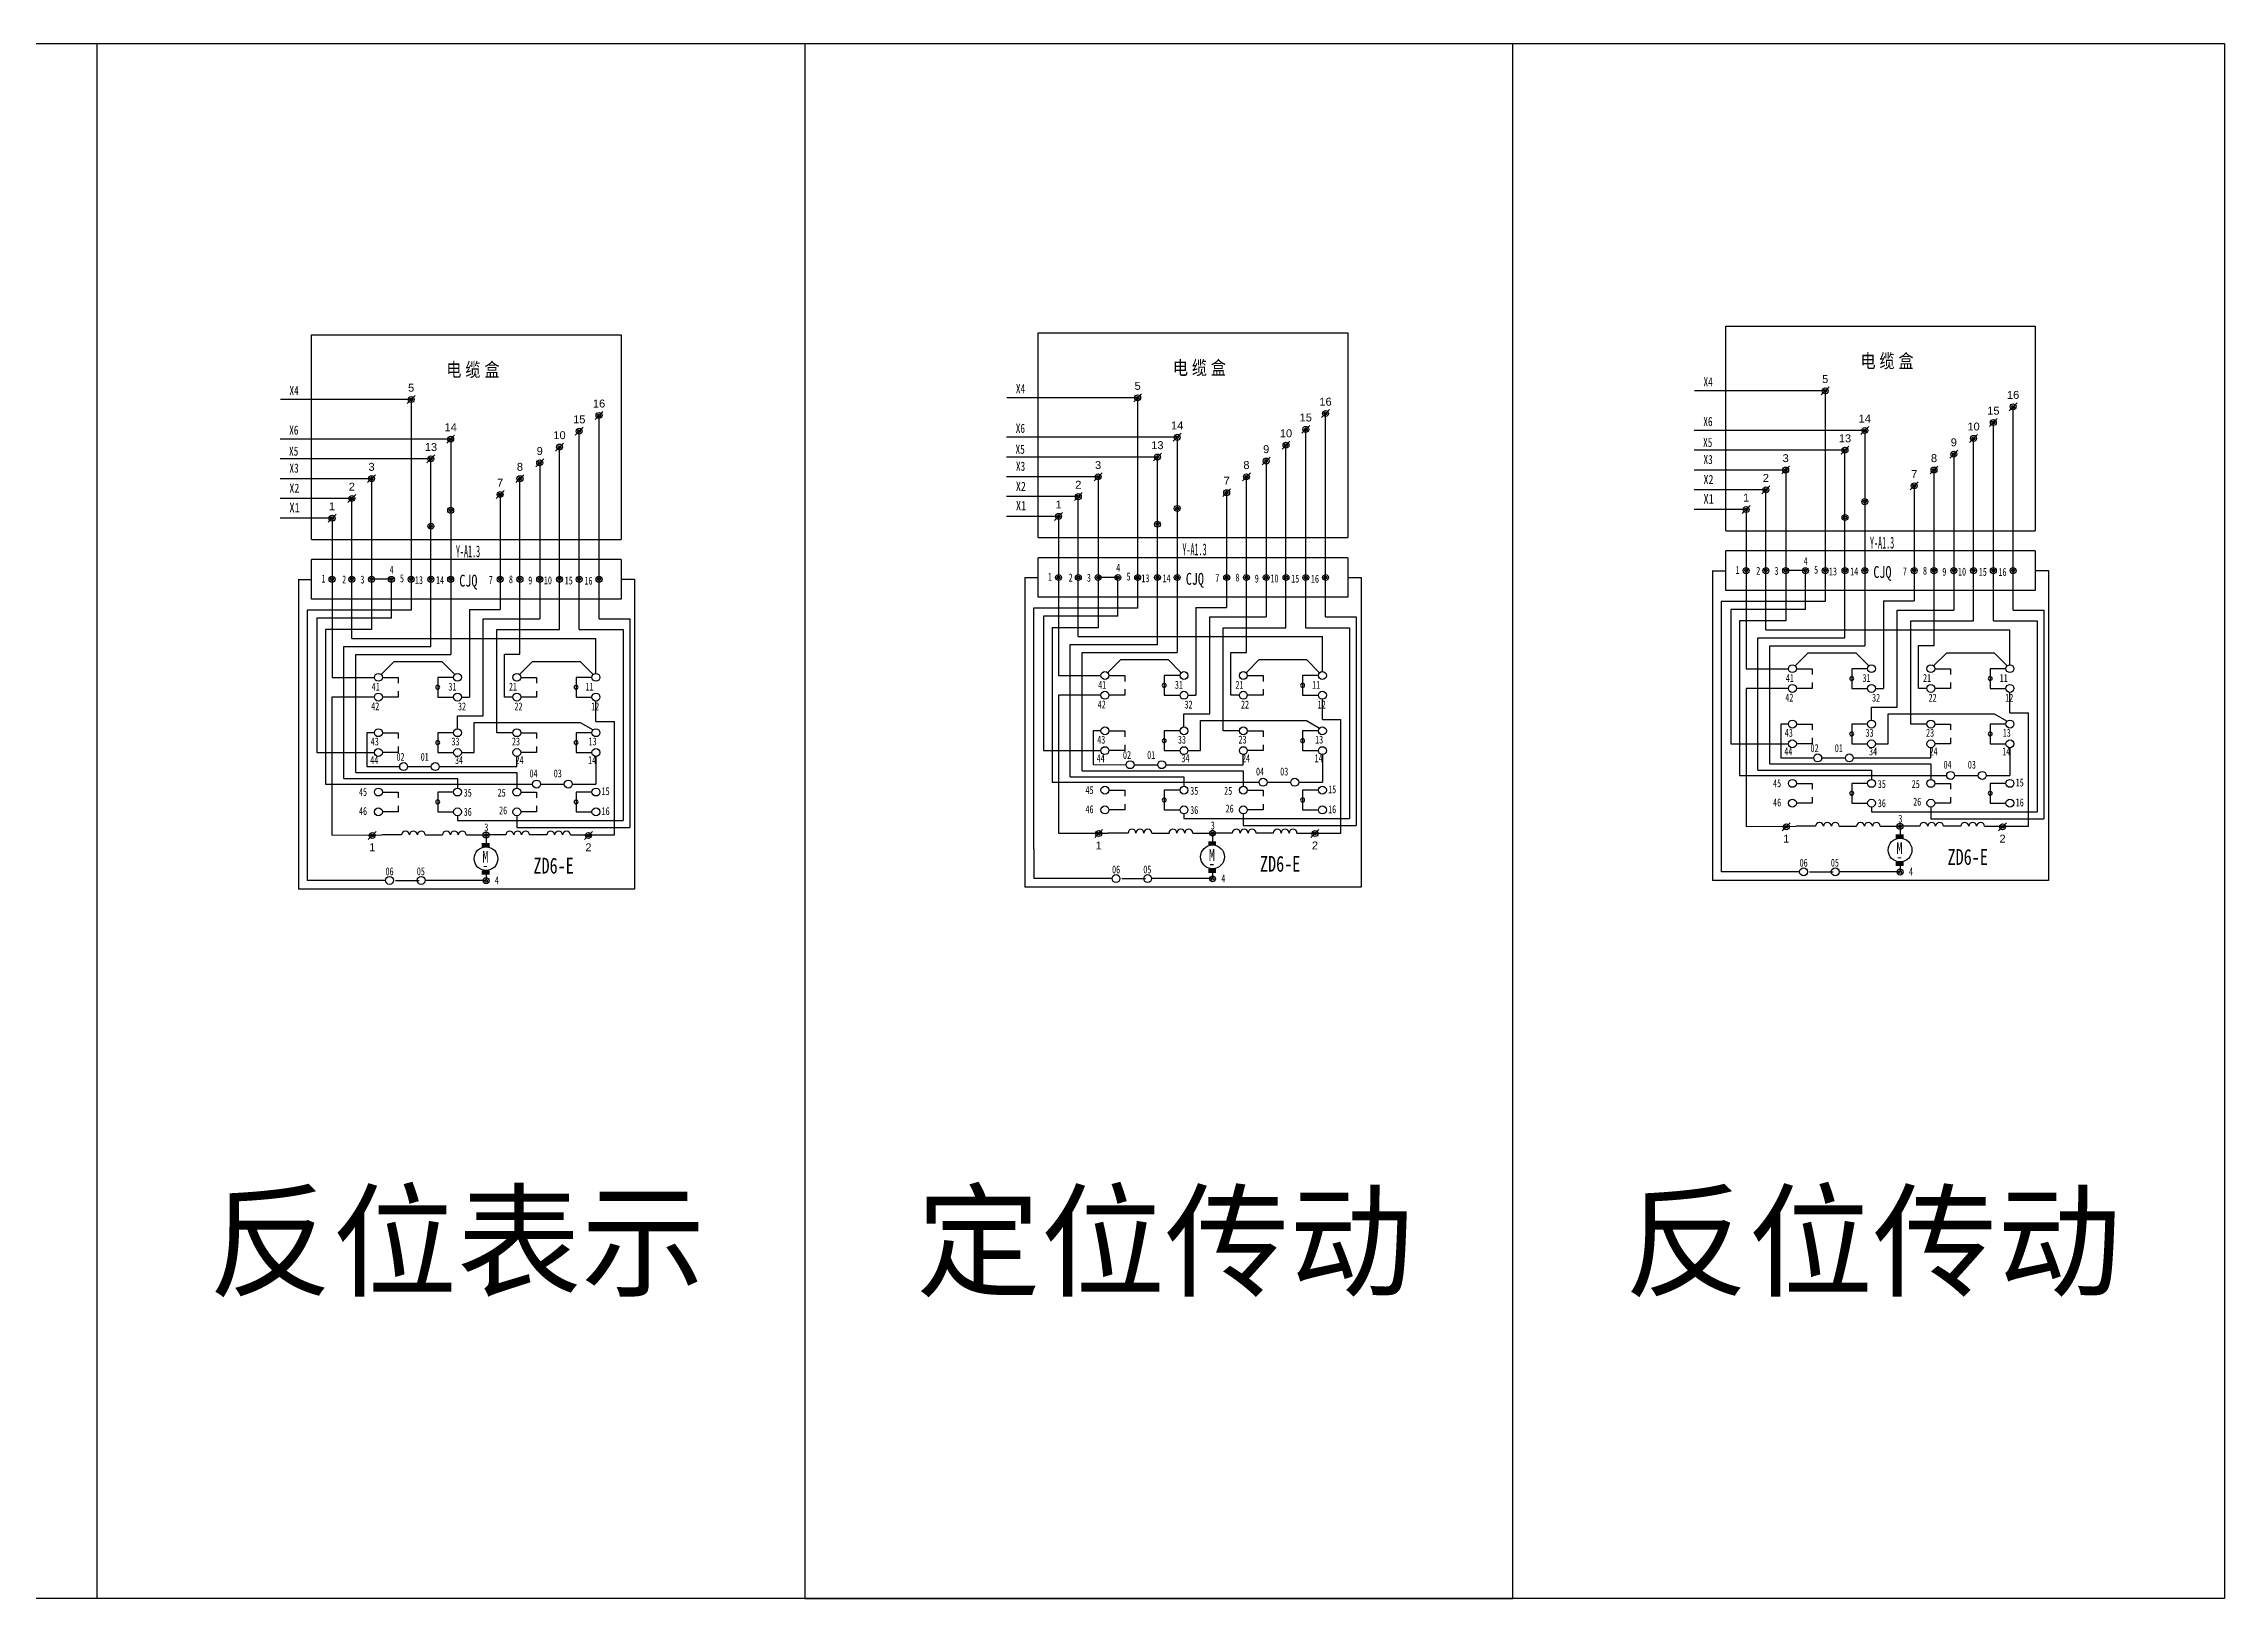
# Model space of a CAD drawing. Header units: millimetres. Extents: x 683 to 10813, y 550 to 4251.
# Drawn here: x 1580 to 2131, y 2830 to 3223 of the extents above; entities that cross this region are included whole.
import ezdxf
from ezdxf.enums import TextEntityAlignment as Align

# ---------------------------------------------------------------- set-up
doc = ezdxf.new("R2010")
doc.units = ezdxf.units.MM
doc.layers.add('1', color=1, linetype='Continuous')
doc.styles.add('HZ', font='NSimSun.ttf', dxfattribs={"width": 0.7})
doc.styles.get("Standard").update_dxf_attribs({"font": 'arial.ttf'})

# ---------------------------------------------------------------- blocks, each defined once
blk = doc.blocks.new('DZ01')
blk.add_line((-1, -1), (1, 1))
at = {"layer": '1'}
for radius in [0.75, 0.35]:
    blk.add_circle((0, 0), radius, dxfattribs=at)
for p in [(0, 2), (0, -4)]:
    blk.add_attdef('DZH', text='', height=2).set_placement(p, align=Align.CENTER)
blk = doc.blocks.new('DZ02')
blk.add_line((-1, -1), (1, 1))
at = {"layer": '1'}
for radius in [0.75, 0.35]:
    blk.add_circle((0, 0), radius, dxfattribs=at)
blk.add_attdef('DZH', text='', height=2).set_placement((0, -4), align=Align.CENTER)
blk = doc.blocks.new('JD73')
at = {"layer": '1'}
for radius in [0.75, 0.35]:
    blk.add_circle((0, 0), radius, dxfattribs=at)

msp = doc.modelspace()

# ---------------------------------------------------------------- linework, layer by layer
for p, q in [((1414.34, 3222.71), (1593.34, 3222.71)), ((1593.34, 3222.71), (1593.34, 2829.58)), ((1593.34, 3222.71), (1772.34, 3222.71)), ((1772.34, 3222.71), (1772.34, 2829.58)), ((1951.34, 2829.58), (1951.34, 3222.71)), ((1647.64, 3149.1), (1725.91, 3149.1)), ((1647.64, 3097.32), (1647.64, 3149.1)), ((1725.91, 3149.1), (1725.91, 3097.32)), ((1831.34, 3149.57), (1909.61, 3149.57)), ((1831.34, 3097.79), (1831.34, 3149.57)), ((1909.61, 3149.57), (1909.61, 3097.79)), ((2005.2, 3151.29), (2083.47, 3151.29)), ((2005.2, 3099.51), (2005.2, 3151.29)), ((2083.47, 3151.29), (2083.47, 3099.51)), ((1720.31, 3077.28), (1720.31, 3128.7)), ((1904.01, 3077.75), (1904.01, 3129.17)), ((1682.8, 3122.7), (1639.65, 3122.7)), ((1682.8, 3122.7), (1682.8, 3068.25)), ((1866.5, 3123.17), (1823.35, 3123.17)), ((1866.5, 3123.17), (1866.5, 3068.72)), ((1894.01, 3075), (1894.01, 3121.17)), ((2067.87, 3076.72), (2067.87, 3122.89)), ((1700.31, 3068.29), (1700.31, 3112.71)), ((1884.01, 3068.76), (1884.01, 3113.18)), ((2057.87, 3070.48), (2057.87, 3114.9)), ((1657.8, 3107.71), (1639.65, 3107.71)), ((1657.8, 3072.3), (1657.8, 3107.71)), ((1841.5, 3108.18), (1823.35, 3108.18)), ((1841.5, 3072.77), (1841.5, 3108.18)), ((2015.36, 3109.9), (1997.21, 3109.9)), ((2015.36, 3074.49), (2015.36, 3109.9)), ((2005.2, 3099.51), (2083.47, 3099.51)), ((1647.64, 3097.32), (1725.91, 3097.32)), ((1831.34, 3097.79), (1909.61, 3097.79)), ((2083.47, 3094.45), (2005.2, 3094.45)), ((2005.2, 3084.45), (2005.2, 3094.45)), ((2083.47, 3094.45), (2083.47, 3084.45)), ((1725.91, 3092.26), (1647.64, 3092.26)), ((1647.64, 3082.26), (1647.64, 3092.26)), ((1725.91, 3092.26), (1725.91, 3082.26)), ((1909.61, 3092.73), (1831.34, 3092.73)), ((1831.34, 3082.73), (1831.34, 3092.73)), ((1909.61, 3092.73), (1909.61, 3082.73)), ((2001.83, 3089.45), (2001.83, 3011.1)), ((2001.83, 3089.43), (2005.2, 3089.43)), ((2025.36, 3089.45), (2020.36, 3089.45)), ((2025.36, 3079.65), (2025.36, 3089.45)), ((2083.47, 3089.45), (2086.83, 3089.45)), ((2086.83, 3089.45), (2086.83, 3011.1)), ((1644.28, 3087.26), (1644.28, 3008.91)), ((1644.28, 3087.23), (1647.64, 3087.24)), ((1662.8, 3087.26), (1662.8, 3074.55)), ((1725.91, 3087.26), (1729.28, 3087.26)), ((1729.28, 3087.26), (1729.28, 3008.91)), ((1827.98, 3087.73), (1827.98, 3009.38)), ((1827.98, 3087.71), (1831.34, 3087.71)), ((1909.61, 3082.73), (1831.34, 3082.73)), ((1851.5, 3087.73), (1846.5, 3087.73)), ((1851.5, 3077.93), (1851.5, 3087.73)), ((1909.61, 3087.73), (1912.98, 3087.73)), ((1912.98, 3087.73), (1912.98, 3009.38)), ((2083.47, 3084.45), (2005.2, 3084.45)), ((1725.91, 3082.26), (1647.64, 3082.26)), ((1720.31, 3077.28), (1728.08, 3077.28)), ((1728.08, 3077.28), (1728.08, 3024.52)), ((1832.66, 3077.93), (1832.66, 3043.94)), ((1851.5, 3077.93), (1832.66, 3077.93)), ((1904.01, 3077.75), (1911.78, 3077.75)), ((1911.78, 3077.75), (1911.78, 3024.99)), ((2006.51, 3079.65), (2006.51, 3045.66)), ((2025.36, 3079.65), (2006.51, 3079.65)), ((1657.8, 3072.3), (1719.52, 3072.3)), ((1719.52, 3063.47), (1719.52, 3072.3)), ((1841.5, 3072.77), (1903.22, 3072.77)), ((1878.14, 3048.94), (1878.14, 3075)), ((1878.14, 3075), (1894.01, 3075)), ((1903.22, 3063.94), (1903.22, 3072.77)), ((2015.36, 3074.49), (2077.07, 3074.49)), ((2052, 3050.66), (2052, 3076.72)), ((2052, 3076.72), (2067.87, 3076.72)), ((2077.07, 3065.66), (2077.07, 3074.49)), ((1658.81, 3038.38), (1658.81, 3068.25)), ((1658.81, 3068.25), (1682.8, 3068.25)), ((1696.39, 3057.47), (1696.39, 3068.29)), ((1696.39, 3068.29), (1700.31, 3068.29)), ((1700.22, 3063.18), (1703.52, 3066.47)), ((1703.52, 3066.47), (1715.52, 3066.47)), ((1715.52, 3066.47), (1718.81, 3063.18)), ((1842.51, 3038.85), (1842.51, 3068.72)), ((1842.51, 3068.72), (1866.5, 3068.72)), ((1880.09, 3057.94), (1880.09, 3068.76)), ((1880.09, 3068.76), (1884.01, 3068.76)), ((1883.92, 3063.65), (1887.22, 3066.94)), ((1887.22, 3066.94), (1899.22, 3066.94)), ((1899.22, 3066.94), (1902.51, 3063.65)), ((2053.95, 3059.66), (2053.95, 3070.48)), ((2053.95, 3070.48), (2057.87, 3070.48)), ((2057.78, 3065.37), (2061.07, 3068.66)), ((2061.07, 3068.66), (2073.07, 3068.66)), ((2073.07, 3068.66), (2076.37, 3065.37)), ((1700.52, 3062.47), (1704.52, 3062.47)), ((1704.52, 3062.47), (1704.52, 3060.97)), ((1714.52, 3062.47), (1714.52, 3057.47)), ((1718.52, 3062.47), (1714.52, 3062.47)), ((1884.22, 3062.94), (1888.22, 3062.94)), ((1888.22, 3062.94), (1888.22, 3061.44)), ((1898.22, 3062.94), (1898.22, 3057.94)), ((1902.22, 3062.94), (1898.22, 3062.94)), ((2058.07, 3064.66), (2062.07, 3064.66)), ((2062.07, 3064.66), (2062.07, 3063.16)), ((2062.07, 3061.16), (2062.07, 3059.66)), ((2072.07, 3064.66), (2072.07, 3059.66)), ((2076.07, 3064.66), (2072.07, 3064.66)), ((1698.52, 3057.47), (1696.39, 3057.47)), ((1704.52, 3057.47), (1700.52, 3057.47)), ((1704.52, 3058.97), (1704.52, 3057.47)), ((1714.52, 3057.47), (1718.52, 3057.47)), ((1719.52, 3051.31), (1719.52, 3056.47)), ((1882.22, 3057.94), (1880.09, 3057.94)), ((1888.22, 3057.94), (1884.22, 3057.94)), ((1888.22, 3059.44), (1888.22, 3057.94)), ((1898.22, 3057.94), (1902.22, 3057.94)), ((1903.22, 3051.79), (1903.22, 3056.94)), ((2056.07, 3059.66), (2053.95, 3059.66)), ((2062.07, 3059.66), (2058.07, 3059.66)), ((2072.07, 3059.66), (2076.07, 3059.66)), ((2077.07, 3053.51), (2077.07, 3058.66)), ((1719.52, 3051.31), (1724.2, 3051.31)), ((1724.2, 3022.61), (1724.2, 3051.31)), ((1903.22, 3051.79), (1907.9, 3051.79)), ((1907.9, 3023.08), (1907.9, 3051.79)), ((2019.12, 3050.66), (2019.12, 3042.14)), ((2021.07, 3050.66), (2019.12, 3050.66)), ((2023.07, 3050.66), (2027.07, 3050.66)), ((2027.07, 3050.66), (2027.07, 3049.16)), ((2056.07, 3050.66), (2052, 3050.66)), ((2058.07, 3050.66), (2062.07, 3050.66)), ((2062.07, 3050.66), (2062.07, 3049.16)), ((2077.07, 3053.51), (2081.76, 3053.51)), ((2081.76, 3024.8), (2081.76, 3053.51)), ((1832.66, 3043.94), (1847.22, 3043.94)), ((1845.26, 3048.94), (1845.26, 3040.42)), ((1847.22, 3048.94), (1845.26, 3048.94)), ((1849.22, 3048.94), (1853.22, 3048.94)), ((1853.22, 3043.94), (1849.22, 3043.94)), ((1853.22, 3048.94), (1853.22, 3047.44)), ((1853.22, 3045.44), (1853.22, 3043.94)), ((1882.22, 3048.94), (1878.14, 3048.94)), ((1884.22, 3048.94), (1888.22, 3048.94)), ((1888.22, 3043.94), (1884.22, 3043.94)), ((1888.22, 3048.94), (1888.22, 3047.44)), ((1888.22, 3045.44), (1888.22, 3043.94)), ((2006.51, 3045.66), (2021.07, 3045.66)), ((2027.07, 3045.66), (2023.07, 3045.66)), ((2027.07, 3047.16), (2027.07, 3045.66)), ((2057.06, 3042.1), (2057.07, 3044.66)), ((2062.07, 3045.66), (2058.07, 3045.66)), ((2062.07, 3047.16), (2062.07, 3045.66)), ((1658.81, 3038.38), (1699.52, 3038.38)), ((1699.52, 3038.38), (1699.52, 3034.47)), ((1842.51, 3038.85), (1883.22, 3038.85)), ((1845.26, 3040.42), (1853.6, 3040.38)), ((1863.6, 3040.38), (1883.2, 3040.38)), ((1883.2, 3040.38), (1883.22, 3042.94)), ((1883.22, 3038.85), (1883.22, 3034.94)), ((2019.12, 3042.14), (2027.46, 3042.1)), ((2037.46, 3042.1), (2057.06, 3042.1)), ((1665.52, 3033.47), (1669.52, 3033.47)), ((1669.52, 3033.47), (1669.52, 3031.97)), ((1700.52, 3033.47), (1704.52, 3033.47)), ((1704.52, 3033.47), (1704.52, 3031.97)), ((1714.52, 3033.47), (1714.52, 3028.47)), ((1718.52, 3033.47), (1714.52, 3033.47)), ((1849.22, 3033.94), (1853.22, 3033.94)), ((1853.22, 3033.94), (1853.22, 3032.44)), ((1884.22, 3033.94), (1888.22, 3033.94)), ((1888.22, 3033.94), (1888.22, 3032.44)), ((1898.22, 3033.94), (1898.22, 3028.94)), ((1902.22, 3033.94), (1898.22, 3033.94)), ((2023.07, 3035.66), (2027.07, 3035.66)), ((2027.07, 3035.66), (2027.07, 3034.16)), ((2072.07, 3035.66), (2072.07, 3030.66)), ((2076.07, 3035.66), (2072.07, 3035.66)), ((1669.52, 3028.47), (1665.52, 3028.47)), ((1669.52, 3029.97), (1669.52, 3028.47)), ((1699.52, 3027.47), (1699.52, 3024.52)), ((1704.52, 3028.47), (1700.52, 3028.47)), ((1704.52, 3029.97), (1704.52, 3028.47)), ((1714.52, 3028.47), (1718.52, 3028.47)), ((1853.22, 3028.94), (1849.22, 3028.94)), ((1853.22, 3030.44), (1853.22, 3028.94)), ((1883.22, 3027.94), (1883.22, 3024.99)), ((1888.22, 3028.94), (1884.22, 3028.94)), ((1888.22, 3030.44), (1888.22, 3028.94)), ((1898.22, 3028.94), (1902.22, 3028.94)), ((2027.07, 3030.66), (2023.07, 3030.66)), ((2027.07, 3032.16), (2027.07, 3030.66)), ((2072.07, 3030.66), (2076.07, 3030.66)), ((1696.73, 3022.61), (1691.73, 3022.61)), ((1699.52, 3024.52), (1728.08, 3024.52)), ((1707.09, 3022.61), (1702.73, 3022.61)), ((1713.09, 3022.61), (1718.73, 3022.61)), ((1718.73, 3022.61), (1724.2, 3022.61)), ((1880.43, 3023.08), (1875.43, 3023.08)), ((1883.22, 3024.99), (1911.78, 3024.99)), ((1890.79, 3023.08), (1886.43, 3023.08)), ((1896.79, 3023.08), (1902.43, 3023.08)), ((1902.43, 3023.08), (1907.9, 3023.08)), ((2054.28, 3024.8), (2049.28, 3024.8)), ((2064.64, 3024.8), (2060.28, 3024.8)), ((2070.64, 3024.8), (2076.28, 3024.8)), ((2076.28, 3024.8), (2081.76, 3024.8)), ((2086.83, 3011.1), (2001.83, 3011.1)), ((1729.28, 3008.91), (1644.28, 3008.91)), ((1912.98, 3009.38), (1827.98, 3009.38)), ((1772.34, 2829.58), (1951.34, 2829.58))]:
    msp.add_line(p, q)
at = {"color": 7, "true_color": 0xffffff}
for p, q in [((1672.8, 3132.7), (1639.73, 3132.7)), ((1672.8, 3132.7), (1672.8, 3079.48)), ((1856.5, 3133.17), (1823.43, 3133.17)), ((1856.5, 3133.17), (1856.5, 3079.95)), ((2030.36, 3134.89), (1997.29, 3134.89)), ((2030.36, 3134.89), (2030.36, 3081.67)), ((2072.87, 3076.72), (2072.87, 3126.89)), ((1715.31, 3074.53), (1715.31, 3124.7)), ((1677.8, 3117.71), (1639.65, 3117.71)), ((1677.8, 3070.28), (1677.8, 3117.71)), ((1705.31, 3116.7), (1705.31, 3077.28)), ((1889.01, 3117.17), (1889.01, 3077.75)), ((2035.36, 3119.9), (1997.21, 3119.9)), ((2035.36, 3072.47), (2035.36, 3119.9)), ((2062.87, 3118.89), (2062.87, 3079.47)), ((1846.5, 3113.17), (1823.35, 3113.17)), ((1846.5, 3113.17), (1846.5, 3075.02)), ((2020.36, 3114.89), (1997.21, 3114.89)), ((2020.36, 3114.89), (2020.36, 3076.74)), ((2052.87, 3110.9), (2052.87, 3081.84)), ((1695.31, 3108.71), (1695.31, 3079.65)), ((1879.01, 3109.18), (1879.01, 3080.12)), ((2010.36, 3104.89), (1997.21, 3104.89)), ((2010.36, 3104.89), (2010.36, 3064.66)), ((1652.8, 3102.7), (1639.65, 3102.7)), ((1652.8, 3102.7), (1652.8, 3062.47)), ((1836.5, 3103.17), (1823.35, 3103.17)), ((1836.5, 3103.17), (1836.5, 3062.94)), ((1646.5, 3079.48), (1646.5, 3018.66)), ((1672.8, 3079.48), (1646.5, 3079.48)), ((1687.52, 3079.65), (1687.52, 3057.47)), ((1687.52, 3079.65), (1695.31, 3079.65)), ((1691.02, 3052.75), (1691.02, 3077.28)), ((1691.02, 3077.28), (1705.31, 3077.28)), ((1830.2, 3079.95), (1830.2, 3019.13)), ((1856.5, 3079.95), (1830.2, 3079.95)), ((1871.22, 3080.12), (1871.22, 3057.94)), ((1871.22, 3080.12), (1879.01, 3080.12)), ((1874.72, 3053.22), (1874.72, 3077.75)), ((1874.72, 3077.75), (1889.01, 3077.75)), ((2004.06, 3081.67), (2004.06, 3020.85)), ((2030.36, 3081.67), (2004.06, 3081.67)), ((2045.07, 3081.84), (2045.07, 3059.66)), ((2045.07, 3081.84), (2052.87, 3081.84)), ((2048.57, 3054.94), (2048.57, 3079.47)), ((2048.57, 3079.47), (2062.87, 3079.47)), ((1651.15, 3074.55), (1651.15, 3035.47)), ((1662.8, 3074.55), (1651.15, 3074.55)), ((1715.31, 3074.53), (1726.39, 3074.53)), ((1726.39, 3074.53), (1726.39, 3026.29)), ((1834.85, 3075.02), (1834.85, 3035.94)), ((1846.5, 3075.02), (1834.85, 3075.02)), ((2008.7, 3076.74), (2008.7, 3037.66)), ((2020.36, 3076.74), (2008.7, 3076.74)), ((2013.33, 3039.04), (2013.33, 3072.47)), ((2013.33, 3072.47), (2035.36, 3072.47)), ((2072.87, 3076.72), (2083.95, 3076.72)), ((2083.95, 3076.72), (2083.95, 3028.48)), ((1655.78, 3036.85), (1655.78, 3070.28)), ((1655.78, 3070.28), (1677.8, 3070.28)), ((1665.22, 3063.18), (1668.52, 3066.47)), ((1668.52, 3066.47), (1680.52, 3066.47)), ((1680.52, 3066.47), (1683.81, 3063.18)), ((1848.92, 3063.65), (1852.22, 3066.94)), ((1852.22, 3066.94), (1864.22, 3066.94)), ((1864.22, 3066.94), (1867.51, 3063.65)), ((2022.78, 3065.37), (2026.07, 3068.66)), ((2026.07, 3068.66), (2038.07, 3068.66)), ((2038.07, 3068.66), (2041.37, 3065.37)), ((1652.8, 3062.47), (1663.52, 3062.47)), ((1665.52, 3062.47), (1669.52, 3062.47)), ((1669.52, 3062.47), (1669.52, 3060.97)), ((1679.52, 3062.47), (1679.52, 3057.47)), ((1683.52, 3062.47), (1679.52, 3062.47)), ((1836.5, 3062.94), (1847.22, 3062.94)), ((1849.22, 3062.94), (1853.22, 3062.94)), ((1853.22, 3062.94), (1853.22, 3061.44)), ((1863.22, 3062.94), (1863.22, 3057.94)), ((1867.22, 3062.94), (1863.22, 3062.94)), ((2010.36, 3064.66), (2021.07, 3064.66)), ((2023.07, 3064.66), (2027.07, 3064.66)), ((2027.07, 3064.66), (2027.07, 3063.16)), ((2027.07, 3061.16), (2027.07, 3059.66)), ((2037.07, 3064.66), (2037.07, 3059.66)), ((2041.07, 3064.66), (2037.07, 3064.66)), ((1663.52, 3057.47), (1652.78, 3057.47)), ((1652.78, 3057.47), (1652.78, 3022.6)), ((1669.52, 3057.47), (1665.52, 3057.47)), ((1669.52, 3058.97), (1669.52, 3057.47)), ((1679.52, 3057.47), (1683.52, 3057.47)), ((1685.52, 3057.47), (1687.52, 3057.47)), ((1847.22, 3057.94), (1836.48, 3057.94)), ((1836.48, 3057.94), (1836.48, 3023.07)), ((1853.22, 3057.94), (1849.22, 3057.94)), ((1853.22, 3059.44), (1853.22, 3057.94)), ((1863.22, 3057.94), (1867.22, 3057.94)), ((1869.22, 3057.94), (1871.22, 3057.94)), ((2021.07, 3059.66), (2010.33, 3059.66)), ((2010.33, 3059.66), (2010.33, 3024.79)), ((2027.07, 3059.66), (2023.07, 3059.66)), ((2037.07, 3059.66), (2041.07, 3059.66)), ((2042.07, 3054.94), (2048.57, 3054.94)), ((2042.07, 3051.66), (2042.07, 3054.94)), ((2043.07, 3059.66), (2045.07, 3059.66)), ((1684.52, 3052.75), (1691.02, 3052.75)), ((1684.52, 3049.47), (1684.52, 3052.75)), ((1688.7, 3043.47), (1688.7, 3051.07)), ((1688.7, 3051.07), (1703.52, 3051.07)), ((1703.52, 3051.07), (1715.52, 3051.07)), ((1715.52, 3051.07), (1718.81, 3049.18)), ((1868.22, 3053.22), (1874.72, 3053.22)), ((1868.22, 3049.94), (1868.22, 3053.22)), ((1872.4, 3043.94), (1872.4, 3051.54)), ((1872.4, 3051.54), (1887.22, 3051.54)), ((1887.22, 3051.54), (1899.22, 3051.54)), ((1899.22, 3051.54), (1902.51, 3049.65)), ((2041.07, 3050.66), (2037.07, 3050.66)), ((2037.07, 3050.66), (2037.07, 3045.66)), ((2046.25, 3045.66), (2046.25, 3053.27)), ((2046.25, 3053.27), (2061.07, 3053.27)), ((2061.07, 3053.27), (2073.07, 3053.27)), ((2076.07, 3050.66), (2072.07, 3050.66)), ((2072.07, 3050.66), (2072.07, 3045.66)), ((2073.07, 3053.27), (2076.37, 3051.37)), ((1683.52, 3048.47), (1679.52, 3048.47)), ((1679.52, 3048.47), (1679.52, 3043.47)), ((1718.52, 3048.47), (1714.52, 3048.47)), ((1714.52, 3048.47), (1714.52, 3043.47)), ((1867.22, 3048.94), (1863.22, 3048.94)), ((1863.22, 3048.94), (1863.22, 3043.94)), ((1863.22, 3043.94), (1867.22, 3043.94)), ((1869.22, 3043.94), (1872.4, 3043.94)), ((1902.22, 3048.94), (1898.22, 3048.94)), ((1898.22, 3048.94), (1898.22, 3043.94)), ((1898.22, 3043.94), (1902.22, 3043.94)), ((2037.07, 3045.66), (2041.07, 3045.66)), ((2043.07, 3045.66), (2046.25, 3045.66)), ((2072.07, 3045.66), (2076.07, 3045.66)), ((2077.07, 3044.66), (2077.07, 3037.66)), ((1679.52, 3043.47), (1683.52, 3043.47)), ((1685.52, 3043.47), (1688.7, 3043.47)), ((1714.52, 3043.47), (1718.52, 3043.47)), ((1719.52, 3042.47), (1719.52, 3035.47)), ((1903.22, 3042.94), (1903.22, 3035.94)), ((2013.33, 3039.04), (2042.07, 3039.04)), ((2042.07, 3039.04), (2042.07, 3036.66)), ((1651.15, 3035.47), (1703.52, 3035.47)), ((1655.78, 3036.85), (1684.52, 3036.85)), ((1679.52, 3033.47), (1679.52, 3028.47)), ((1683.52, 3033.47), (1679.52, 3033.47)), ((1684.52, 3036.85), (1684.52, 3034.47)), ((1713.52, 3035.47), (1719.52, 3035.47)), ((1834.85, 3035.94), (1887.22, 3035.94)), ((1897.22, 3035.94), (1903.22, 3035.94)), ((2008.7, 3037.66), (2061.07, 3037.66)), ((2037.07, 3035.66), (2037.07, 3030.66)), ((2041.07, 3035.66), (2037.07, 3035.66)), ((2071.07, 3037.66), (2077.07, 3037.66)), ((1679.52, 3028.47), (1683.52, 3028.47)), ((1684.52, 3027.47), (1684.52, 3026.29)), ((2037.07, 3030.66), (2041.07, 3030.66)), ((2042.07, 3029.66), (2042.07, 3028.48)), ((2042.07, 3028.48), (2083.95, 3028.48)), ((1652.78, 3022.6), (1665.37, 3022.61)), ((1670.37, 3022.61), (1665.37, 3022.61)), ((1676.37, 3022.61), (1680.73, 3022.61)), ((1684.52, 3026.29), (1726.39, 3026.29)), ((1686.73, 3022.61), (1691.73, 3022.61)), ((1691.73, 3022.61), (1691.73, 3019.61)), ((1836.48, 3023.07), (1849.07, 3023.08)), ((1854.07, 3023.08), (1849.07, 3023.08)), ((1860.07, 3023.08), (1864.43, 3023.08)), ((1870.43, 3023.08), (1875.43, 3023.08)), ((1875.43, 3023.08), (1875.43, 3020.08)), ((2010.33, 3024.79), (2022.92, 3024.8)), ((2027.92, 3024.8), (2022.92, 3024.8)), ((2033.92, 3024.8), (2038.28, 3024.8)), ((2044.28, 3024.8), (2049.28, 3024.8)), ((2049.28, 3024.8), (2049.28, 3021.8)), ((1646.51, 3018.61), (1646.51, 3011.11)), ((1830.21, 3019.08), (1830.21, 3011.58)), ((2004.07, 3020.8), (2004.07, 3013.3)), ((1666.33, 3011.11), (1646.51, 3011.11)), ((1691.73, 3011.11), (1676.33, 3011.11)), ((1691.73, 3013.61), (1691.73, 3011.11)), ((1850.03, 3011.58), (1830.21, 3011.58)), ((1875.43, 3011.58), (1860.03, 3011.58)), ((1875.43, 3014.08), (1875.43, 3011.58)), ((2023.89, 3013.3), (2004.07, 3013.3)), ((2049.28, 3013.3), (2033.89, 3013.3)), ((2049.28, 3015.8), (2049.28, 3013.3))]:
    msp.add_line(p, q, dxfattribs=at)
at = {"color": 5}
for p, q in [((2077.87, 3079.47), (2077.87, 3130.89)), ((1899.01, 3075), (1899.01, 3125.17)), ((2040.36, 3124.89), (1997.21, 3124.89)), ((2040.36, 3124.89), (2040.36, 3070.44)), ((1861.5, 3118.18), (1823.35, 3118.18)), ((1861.5, 3070.75), (1861.5, 3118.18)), ((2077.87, 3079.47), (2085.63, 3079.47)), ((2085.63, 3079.47), (2085.63, 3026.72)), ((1899.01, 3075), (1910.09, 3075)), ((1910.09, 3075), (1910.09, 3026.76)), ((1839.48, 3037.32), (1839.48, 3070.75)), ((1839.48, 3070.75), (1861.5, 3070.75)), ((2016.37, 3040.57), (2016.37, 3070.44)), ((2016.37, 3070.44), (2040.36, 3070.44)), ((2016.37, 3040.57), (2057.07, 3040.57)), ((2057.07, 3040.57), (2057.07, 3036.66)), ((1839.48, 3037.32), (1868.22, 3037.32)), ((1863.22, 3033.94), (1863.22, 3028.94)), ((1867.22, 3033.94), (1863.22, 3033.94)), ((1868.22, 3037.32), (1868.22, 3034.94)), ((2058.07, 3035.66), (2062.07, 3035.66)), ((2062.07, 3035.66), (2062.07, 3034.16)), ((1863.22, 3028.94), (1867.22, 3028.94)), ((1868.22, 3027.94), (1868.22, 3026.76)), ((2057.07, 3029.66), (2057.07, 3026.72)), ((2062.07, 3030.66), (2058.07, 3030.66)), ((2062.07, 3032.16), (2062.07, 3030.66)), ((1868.22, 3026.76), (1910.09, 3026.76)), ((2057.07, 3026.72), (2085.63, 3026.72))]:
    msp.add_line(p, q, dxfattribs=at)
at = {"color": 2}
for p, q in [((1710.31, 3074.53), (1710.31, 3120.7)), ((1662.8, 3112.7), (1639.65, 3112.7)), ((1662.8, 3112.7), (1662.8, 3087.26)), ((1667.8, 3087.26), (1662.8, 3087.26)), ((1667.8, 3077.46), (1667.8, 3087.26)), ((1648.96, 3077.46), (1648.96, 3043.47)), ((1667.8, 3077.46), (1648.96, 3077.46)), ((1694.44, 3048.47), (1694.44, 3074.53)), ((1694.44, 3074.53), (1710.31, 3074.53)), ((1661.56, 3048.47), (1661.56, 3039.95)), ((1663.52, 3048.47), (1661.56, 3048.47)), ((1665.52, 3048.47), (1669.52, 3048.47)), ((1669.52, 3048.47), (1669.52, 3046.97)), ((1669.52, 3044.97), (1669.52, 3043.47)), ((1698.52, 3048.47), (1694.44, 3048.47)), ((1700.52, 3048.47), (1704.52, 3048.47)), ((1704.52, 3048.47), (1704.52, 3046.97)), ((1704.52, 3044.97), (1704.52, 3043.47)), ((1648.96, 3043.47), (1663.52, 3043.47)), ((1661.56, 3039.95), (1669.9, 3039.91)), ((1669.52, 3043.47), (1665.52, 3043.47)), ((1679.9, 3039.91), (1699.5, 3039.91)), ((1699.5, 3039.91), (1699.52, 3042.47)), ((1704.52, 3043.47), (1700.52, 3043.47))]:
    msp.add_line(p, q, dxfattribs=at)
msp.add_lwpolyline([(989.14, 3222.71), (2131.29, 3222.71), (2131.29, 2829.58), (989.14, 2829.58)], close=True)
for points in [[(1679.02, 3059.97, 1), (1680.02, 3059.97, 1)], [(1714.02, 3059.97, 1), (1715.02, 3059.97, 1)], [(1862.72, 3060.44, 1), (1863.72, 3060.44, 1)], [(1897.72, 3060.44, 1), (1898.72, 3060.44, 1)], [(2036.57, 3062.16, 1), (2037.57, 3062.16, 1)], [(2071.57, 3062.16, 1), (2072.57, 3062.16, 1)], [(1679.02, 3045.97, 1), (1680.02, 3045.97, 1)], [(1714.02, 3045.97, 1), (1715.02, 3045.97, 1)], [(1862.72, 3046.44, 1), (1863.72, 3046.44, 1)], [(1897.72, 3046.44, 1), (1898.72, 3046.44, 1)], [(2036.57, 3048.16, 1), (2037.57, 3048.16, 1)], [(2071.57, 3048.16, 1), (2072.57, 3048.16, 1)], [(2036.57, 3033.16, 1), (2037.57, 3033.16, 1)], [(2071.57, 3033.16, 1), (2072.57, 3033.16, 1)], [(1679.02, 3030.97, 1), (1680.02, 3030.97, 1)], [(1714.02, 3030.97, 1), (1715.02, 3030.97, 1)], [(1862.72, 3031.44, 1), (1863.72, 3031.44, 1)], [(1897.72, 3031.44, 1), (1898.72, 3031.44, 1)]]:
    msp.add_lwpolyline(points, format="xyb", close=True)
for points in [[(1875.34, 3021.03, 2, 2, 0), (1875.34, 3020.08, 2, 2, 0)], [(2049.2, 3022.75, 2, 2, 0), (2049.2, 3021.8, 2, 2, 0)], [(1691.64, 3020.56, 2, 2, 0), (1691.64, 3019.61, 2, 2, 0)], [(2049.2, 3015.8, 2, 2, 0), (2049.2, 3014.74, 2, 2, 0)], [(1691.64, 3013.61, 2, 2, 0), (1691.64, 3012.54, 2, 2, 0)], [(1875.34, 3014.08, 2, 2, 0), (1875.34, 3013.01, 2, 2, 0)]]:
    msp.add_lwpolyline(points, format="xyseb")
for centre, radius in [((1664.52, 3062.47), 1), ((1684.52, 3062.47), 1), ((1699.52, 3062.47), 1), ((1719.52, 3062.47), 1), ((1848.22, 3062.94), 1), ((1868.22, 3062.94), 1), ((1883.22, 3062.94), 1), ((1903.22, 3062.94), 1), ((2022.07, 3064.66), 1), ((2022.07, 3059.66), 1), ((2042.07, 3064.66), 1), ((2042.07, 3059.66), 1), ((2057.07, 3064.66), 1), ((2057.07, 3059.66), 1), ((2077.07, 3064.66), 1), ((2077.07, 3059.66), 1), ((1664.52, 3057.47), 1), ((1684.52, 3057.47), 1), ((1699.52, 3057.47), 1), ((1719.52, 3057.47), 1), ((1848.22, 3057.94), 1), ((1868.22, 3057.94), 1), ((1883.22, 3057.94), 1), ((1903.22, 3057.94), 1), ((1664.52, 3048.47), 1), ((1684.52, 3048.47), 1), ((1699.52, 3048.47), 1), ((1719.52, 3048.47), 1), ((1848.22, 3048.94), 1), ((1868.22, 3048.94), 1), ((1883.22, 3048.94), 1), ((1903.22, 3048.94), 1), ((2022.07, 3050.66), 1), ((2042.07, 3050.66), 1), ((2057.07, 3050.66), 1), ((2077.07, 3050.66), 1), ((1664.52, 3043.47), 1), ((1684.52, 3043.47), 1), ((1699.52, 3043.47), 1), ((1719.52, 3043.47), 1), ((1848.22, 3043.94), 1), ((1868.22, 3043.94), 1), ((1883.22, 3043.94), 1), ((1903.22, 3043.94), 1), ((2022.07, 3045.66), 1), ((2042.07, 3045.66), 1), ((2057.07, 3045.66), 1), ((2077.07, 3045.66), 1), ((1670.9, 3039.91), 1), ((1678.9, 3039.91), 1), ((1854.6, 3040.38), 1), ((1862.6, 3040.38), 1), ((2028.46, 3042.1), 1), ((2036.46, 3042.1), 1), ((2062.07, 3037.66), 1), ((2070.07, 3037.66), 1), ((1664.52, 3033.47), 1), ((1684.52, 3033.47), 1), ((1699.52, 3033.47), 1), ((1704.52, 3035.47), 1), ((1712.52, 3035.47), 1), ((1719.52, 3033.47), 1), ((1848.22, 3033.94), 1), ((1868.22, 3033.94), 1), ((1883.22, 3033.94), 1), ((1888.22, 3035.94), 1), ((1896.22, 3035.94), 1), ((1903.22, 3033.94), 1), ((2022.07, 3035.66), 1), ((2042.07, 3035.66), 1), ((2057.07, 3035.66), 1), ((2077.07, 3035.66), 1), ((1664.52, 3028.47), 1), ((1684.52, 3028.47), 1), ((1699.52, 3028.47), 1), ((1719.52, 3028.47), 1), ((1848.22, 3028.94), 1), ((1868.22, 3028.94), 1), ((1883.22, 3028.94), 1), ((1903.22, 3028.94), 1), ((2022.07, 3030.66), 1), ((2042.07, 3030.66), 1), ((2057.07, 3030.66), 1), ((2077.07, 3030.66), 1), ((2049.28, 3018.8), 3), ((1691.73, 3016.61), 3), ((1875.43, 3017.08), 3), ((1667.33, 3011.11), 1), ((1675.33, 3011.11), 1), ((1851.03, 3011.58), 1), ((1859.03, 3011.58), 1), ((2024.89, 3013.3), 1), ((2032.89, 3013.3), 1)]:
    msp.add_circle(centre, radius)
at = {"color": 7, "true_color": 0xffffff}
for centre in [(1671.37, 3022.61), (1673.37, 3022.61), (1675.37, 3022.61), (1681.73, 3022.61), (1683.73, 3022.61), (1685.73, 3022.61), (1855.07, 3023.08), (1857.07, 3023.08), (1859.07, 3023.08), (1865.43, 3023.08), (1867.43, 3023.08), (1869.43, 3023.08), (2028.92, 3024.8), (2030.92, 3024.8), (2032.92, 3024.8), (2039.28, 3024.8), (2041.28, 3024.8), (2043.28, 3024.8)]:
    msp.add_arc(centre, 1, 0, 180, dxfattribs=at)
for centre in [(1697.73, 3022.61), (1699.73, 3022.61), (1701.73, 3022.61), (1708.09, 3022.61), (1710.09, 3022.61), (1712.09, 3022.61), (1881.43, 3023.08), (1883.43, 3023.08), (1885.43, 3023.08), (1891.79, 3023.08), (1893.79, 3023.08), (1895.79, 3023.08), (2055.28, 3024.8), (2057.28, 3024.8), (2059.28, 3024.8), (2065.64, 3024.8), (2067.64, 3024.8), (2069.64, 3024.8)]:
    msp.add_arc(centre, 1, 0, 180)
at = {"layer": '1'}
for p, q in [((1671.9, 3039.91), (1677.9, 3039.91)), ((1855.6, 3040.38), (1861.6, 3040.38)), ((2029.46, 3042.1), (2035.46, 3042.1)), ((1705.52, 3035.47), (1711.52, 3035.47)), ((1889.22, 3035.94), (1895.22, 3035.94)), ((2063.07, 3037.66), (2069.07, 3037.66))]:
    msp.add_line(p, q, dxfattribs=at)
at = {"layer": '1', "color": 7, "true_color": 0xffffff}
for p, q in [((1668.81, 3011.11), (1674.81, 3011.11)), ((1852.51, 3011.58), (1858.51, 3011.58)), ((2026.37, 3013.3), (2032.37, 3013.3))]:
    msp.add_line(p, q, dxfattribs=at)

# ---------------------------------------------------------------- block references
ref = msp.add_blockref('DZ01', (2030.36, 3134.89))
ref.add_attrib('DZH', '5', dxfattribs={"height": 2}).set_placement((2030.36, 3136.89), align=Align.CENTER)
ref = msp.add_blockref('DZ01', (1672.8, 3132.7))
ref.add_attrib('DZH', '5', dxfattribs={"height": 2}).set_placement((1672.8, 3134.7), align=Align.CENTER)
ref = msp.add_blockref('DZ01', (1720.31, 3128.7))
ref.add_attrib('DZH', '16', dxfattribs={"height": 2}).set_placement((1720.31, 3130.7), align=Align.CENTER)
ref = msp.add_blockref('DZ01', (1856.5, 3133.17))
ref.add_attrib('DZH', '5', dxfattribs={"height": 2}).set_placement((1856.5, 3135.17), align=Align.CENTER)
ref = msp.add_blockref('DZ01', (1904.01, 3129.17))
ref.add_attrib('DZH', '16', dxfattribs={"height": 2}).set_placement((1904.01, 3131.17), align=Align.CENTER)
ref = msp.add_blockref('DZ01', (2077.87, 3130.89))
ref.add_attrib('DZH', '16', dxfattribs={"height": 2}).set_placement((2077.87, 3132.89), align=Align.CENTER)
ref = msp.add_blockref('DZ01', (1682.8, 3122.7))
ref.add_attrib('DZH', '14', dxfattribs={"height": 2}).set_placement((1682.8, 3124.7), align=Align.CENTER)
ref = msp.add_blockref('DZ01', (1715.31, 3124.7))
ref.add_attrib('DZH', '15', dxfattribs={"height": 2}).set_placement((1715.31, 3126.7), align=Align.CENTER)
ref = msp.add_blockref('DZ01', (1866.5, 3123.17))
ref.add_attrib('DZH', '14', dxfattribs={"height": 2}).set_placement((1866.5, 3125.17), align=Align.CENTER)
ref = msp.add_blockref('DZ01', (1899.01, 3125.17))
ref.add_attrib('DZH', '15', dxfattribs={"height": 2}).set_placement((1899.01, 3127.17), align=Align.CENTER)
ref = msp.add_blockref('DZ01', (2040.36, 3124.89))
ref.add_attrib('DZH', '14', dxfattribs={"height": 2}).set_placement((2040.36, 3126.89), align=Align.CENTER)
ref = msp.add_blockref('DZ01', (2067.87, 3122.89))
ref.add_attrib('DZH', '10', dxfattribs={"height": 2}).set_placement((2067.87, 3124.89), align=Align.CENTER)
ref = msp.add_blockref('DZ01', (2072.87, 3126.89))
ref.add_attrib('DZH', '15', dxfattribs={"height": 2}).set_placement((2072.87, 3128.89), align=Align.CENTER)
ref = msp.add_blockref('DZ01', (1677.8, 3117.71))
ref.add_attrib('DZH', '13', dxfattribs={"height": 2}).set_placement((1677.8, 3119.71), align=Align.CENTER)
ref = msp.add_blockref('DZ01', (1710.31, 3120.7))
ref.add_attrib('DZH', '10', dxfattribs={"height": 2}).set_placement((1710.31, 3122.7), align=Align.CENTER)
ref = msp.add_blockref('DZ01', (1861.5, 3118.18))
ref.add_attrib('DZH', '13', dxfattribs={"height": 2}).set_placement((1861.5, 3120.18), align=Align.CENTER)
ref = msp.add_blockref('DZ01', (1889.01, 3117.17))
ref.add_attrib('DZH', '9', dxfattribs={"height": 2}).set_placement((1889.01, 3119.17), align=Align.CENTER)
ref = msp.add_blockref('DZ01', (1894.01, 3121.17))
ref.add_attrib('DZH', '10', dxfattribs={"height": 2}).set_placement((1894.01, 3123.17), align=Align.CENTER)
ref = msp.add_blockref('DZ01', (2035.36, 3119.9))
ref.add_attrib('DZH', '13', dxfattribs={"height": 2}).set_placement((2035.36, 3121.9), align=Align.CENTER)
ref = msp.add_blockref('DZ01', (2062.87, 3118.89))
ref.add_attrib('DZH', '9', dxfattribs={"height": 2}).set_placement((2062.87, 3120.89), align=Align.CENTER)
ref = msp.add_blockref('DZ01', (1662.8, 3112.7))
ref.add_attrib('DZH', '3', dxfattribs={"height": 2}).set_placement((1662.8, 3114.7), align=Align.CENTER)
ref = msp.add_blockref('DZ01', (1700.31, 3112.7))
ref.add_attrib('DZH', '8', dxfattribs={"height": 2}).set_placement((1700.31, 3114.7), align=Align.CENTER)
ref = msp.add_blockref('DZ01', (1705.31, 3116.7))
ref.add_attrib('DZH', '9', dxfattribs={"height": 2}).set_placement((1705.31, 3118.7), align=Align.CENTER)
ref = msp.add_blockref('DZ01', (1846.5, 3113.17))
ref.add_attrib('DZH', '3', dxfattribs={"height": 2}).set_placement((1846.5, 3115.17), align=Align.CENTER)
ref = msp.add_blockref('DZ01', (1884.01, 3113.17))
ref.add_attrib('DZH', '8', dxfattribs={"height": 2}).set_placement((1884.01, 3115.17), align=Align.CENTER)
ref = msp.add_blockref('DZ01', (2020.36, 3114.89))
ref.add_attrib('DZH', '3', dxfattribs={"height": 2}).set_placement((2020.36, 3116.89), align=Align.CENTER)
ref = msp.add_blockref('DZ01', (2057.87, 3114.89))
ref.add_attrib('DZH', '8', dxfattribs={"height": 2}).set_placement((2057.87, 3116.89), align=Align.CENTER)
ref = msp.add_blockref('DZ01', (1657.8, 3107.7))
ref.add_attrib('DZH', '2', dxfattribs={"height": 2}).set_placement((1657.8, 3109.7), align=Align.CENTER)
ref = msp.add_blockref('DZ01', (1695.31, 3108.7))
ref.add_attrib('DZH', '7', dxfattribs={"height": 2}).set_placement((1695.31, 3110.7), align=Align.CENTER)
ref = msp.add_blockref('DZ01', (1841.5, 3108.17))
ref.add_attrib('DZH', '2', dxfattribs={"height": 2}).set_placement((1841.5, 3110.17), align=Align.CENTER)
ref = msp.add_blockref('DZ01', (1879.01, 3109.17))
ref.add_attrib('DZH', '7', dxfattribs={"height": 2}).set_placement((1879.01, 3111.17), align=Align.CENTER)
ref = msp.add_blockref('DZ01', (2015.36, 3109.89))
ref.add_attrib('DZH', '2', dxfattribs={"height": 2}).set_placement((2015.36, 3111.89), align=Align.CENTER)
ref = msp.add_blockref('DZ01', (2052.87, 3110.89))
ref.add_attrib('DZH', '7', dxfattribs={"height": 2}).set_placement((2052.87, 3112.89), align=Align.CENTER)
ref = msp.add_blockref('DZ01', (1652.8, 3102.7))
ref.add_attrib('DZH', '1', dxfattribs={"height": 2}).set_placement((1652.8, 3104.7), align=Align.CENTER)
for p in [(1682.8, 3104.71), (1866.5, 3105.18), (2040.36, 3106.9), (1677.8, 3100.71), (1861.5, 3101.18), (2035.36, 3102.9), (1652.8, 3087.26), (1657.8, 3087.26), (1662.8, 3087.26), (1667.8, 3087.26), (1672.8, 3087.26), (1677.8, 3087.26), (1682.8, 3087.26), (1695.31, 3087.26), (1700.31, 3087.26), (1705.31, 3087.26), (1710.31, 3087.26), (1715.31, 3087.26), (1720.31, 3087.26), (1836.5, 3087.73), (1841.5, 3087.73), (1846.5, 3087.73), (1851.5, 3087.73), (1856.5, 3087.73), (1861.5, 3087.73), (1866.5, 3087.73), (1879.01, 3087.73), (1884.01, 3087.73), (1889.01, 3087.73), (1894.01, 3087.73), (1899.01, 3087.73), (1904.01, 3087.73), (2010.36, 3089.45), (2015.36, 3089.45), (2020.36, 3089.45), (2025.36, 3089.45), (2030.36, 3089.45), (2035.36, 3089.45), (2040.36, 3089.45), (2052.87, 3089.45), (2057.87, 3089.45), (2062.87, 3089.45), (2067.87, 3089.45), (2072.87, 3089.45), (2077.87, 3089.45)]:
    msp.add_blockref('JD73', p)
ref = msp.add_blockref('DZ01', (1836.5, 3103.17))
ref.add_attrib('DZH', '1', dxfattribs={"height": 2}).set_placement((1836.5, 3105.17), align=Align.CENTER)
ref = msp.add_blockref('DZ01', (2010.36, 3104.89))
ref.add_attrib('DZH', '1', dxfattribs={"height": 2}).set_placement((2010.36, 3106.89), align=Align.CENTER)
at = {"color": 7, "true_color": 0xffffff}
for p in [(1662.95, 3022.49), (1846.65, 3022.96), (2020.51, 3024.68)]:
    msp.add_blockref('DZ02', p, dxfattribs=at).add_auto_attribs({'DZH': '1'})
for p in [(1691.73, 3022.61), (1875.43, 3023.08), (2049.28, 3024.8), (1691.75, 3011.05), (1875.45, 3011.52), (2049.3, 3013.24)]:
    msp.add_blockref('JD73', p, dxfattribs=at)
for p in [(1717.63, 3022.49), (1901.33, 3022.96), (2075.19, 3024.68)]:
    msp.add_blockref('DZ02', p).add_auto_attribs({'DZH': '2'})

# ---------------------------------------------------------------- texts
at = {"width": 0.8}
for s, p in [('电', (2039.27, 3140.71)), ('缆', (2044.07, 3140.71)), ('盒', (2048.87, 3140.71)), ('电', (1681.71, 3138.52)), ('缆', (1686.51, 3138.52)), ('盒', (1691.31, 3138.52)), ('电', (1865.41, 3138.99)), ('缆', (1870.21, 3138.99)), ('盒', (1875.01, 3138.99))]:
    msp.add_text(s, height=3.5, dxfattribs=at).set_placement(p)
at = {"style": 'HZ'}
for s, height, width, p in [('X4', 2.3, 0.75, (1999.58, 3136.04)), ('X4', 2.3, 0.75, (1642.02, 3133.84)), ('X4', 2.3, 0.75, (1825.72, 3134.31)), ('X6', 2.3, 0.75, (1825.67, 3124.29)), ('X6', 2.3, 0.75, (1999.53, 3126.01)), ('X6', 2.3, 0.75, (1641.97, 3123.82)), ('X5', 2.3, 0.75, (1825.62, 3118.99)), ('X5', 2.3, 0.75, (1999.48, 3120.71)), ('X5', 2.3, 0.75, (1641.92, 3118.52)), ('X3', 2.3, 0.75, (1642.02, 3114.22)), ('X3', 2.3, 0.75, (1825.72, 3114.69)), ('X3', 2.3, 0.75, (1999.58, 3116.41)), ('X2', 2.3, 0.8, (1642.02, 3109.15)), ('X2', 2.3, 0.8, (1825.72, 3109.62)), ('X2', 2.3, 0.8, (1999.58, 3111.35)), ('X1', 2.4, 0.8, (1642.02, 3104.2)), ('X1', 2.4, 0.8, (1825.72, 3104.67)), ('X1', 2.4, 0.8, (1999.58, 3106.4)), ('Y-A1.3', 3, 0.5, (1684.12, 3092.85)), ('Y-A1.3', 3, 0.5, (1867.82, 3093.32)), ('Y-A1.3', 3, 0.5, (2041.67, 3095.04)), ('1', 2, 0.75, (1650.13, 3086.43)), ('2', 2, 0.75, (1655.35, 3086.23)), ('3', 2, 0.75, (1659.97, 3086.2)), ('4', 2, 0.75, (1667.36, 3088.71)), ('5', 2, 0.75, (1669.98, 3086.5)), ('13', 2, 0.75, (1673.74, 3086.06)), ('14', 2, 0.75, (1679.09, 3086.06)), ('CJQ', 3, 0.75, (1684.97, 3085.41)), ('7', 2, 0.75, (1692.43, 3086.11)), ('8', 2, 0.75, (1697.52, 3086.25)), ('10', 2, 0.75, (1706.37, 3086.01)), ('1', 2, 0.75, (1833.83, 3086.9)), ('2', 2, 0.75, (1839.05, 3086.7)), ('3', 2, 0.75, (1843.67, 3086.67)), ('4', 2, 0.75, (1851.06, 3089.18)), ('5', 2, 0.75, (1853.68, 3086.97)), ('13', 2, 0.75, (1857.44, 3086.53)), ('14', 2, 0.75, (1862.79, 3086.53)), ('CJQ', 3, 0.75, (1868.67, 3085.88)), ('7', 2, 0.75, (1876.13, 3086.58)), ('8', 2, 0.75, (1881.22, 3086.72)), ('9', 2, 0.75, (1886.11, 3086.45)), ('10', 2, 0.75, (1890.07, 3086.48)), ('15', 2, 0.75, (1895.33, 3086.43)), ('16', 2, 0.75, (1900.31, 3086.39)), ('1', 2, 0.75, (2007.69, 3088.62)), ('2', 2, 0.75, (2012.91, 3088.43)), ('3', 2, 0.75, (2017.52, 3088.39)), ('4', 2, 0.75, (2024.92, 3090.9)), ('5', 2, 0.75, (2027.54, 3088.69)), ('13', 2, 0.75, (2031.3, 3088.25)), ('14', 2, 0.75, (2036.65, 3088.25)), ('CJQ', 3, 0.75, (2042.53, 3087.6)), ('7', 2, 0.75, (2049.99, 3088.3)), ('8', 2, 0.75, (2055.08, 3088.44)), ('9', 2, 0.75, (2059.97, 3088.17)), ('10', 2, 0.75, (2063.93, 3088.2)), ('15', 2, 0.75, (2069.18, 3088.15)), ('16', 2, 0.75, (2074.16, 3088.11)), ('9', 2, 0.75, (1702.41, 3085.98)), ('15', 2, 0.75, (1711.63, 3085.96)), ('16', 2, 0.75, (1716.61, 3085.91)), ('41                 31             21                 11', 2, 0.75, (1662.83, 3059.11)), ('41                 31             21                 11', 2, 0.75, (1846.53, 3059.58)), ('41                 31             21                 11', 2, 0.75, (2020.39, 3061.3)), ('42            ', 2, 0.75, (1662.7, 3054.15)), ('32            22                 12', 2, 0.75, (1684.64, 3054.12)), ('42            ', 2, 0.75, (1846.4, 3054.62)), ('32            22                 12', 2, 0.75, (1868.34, 3054.59)), ('42            ', 2, 0.75, (2020.26, 3056.35)), ('32            22                 12', 2, 0.75, (2042.2, 3056.32)), ('43                  33             23                 13', 2, 0.75, (2020.14, 3047.45)), ('43                  33             23                 13', 2, 0.75, (1662.58, 3045.26)), ('43                  33             23                 13', 2, 0.75, (1846.28, 3045.73)), ('44                   34             24                14', 2, 0.75, (2020.01, 3042.74)), ('02    01', 2, 0.75, (2026.65, 3043.57)), ('44                   34             24                14', 2, 0.75, (1662.45, 3040.55)), ('02    01', 2, 0.75, (1669.09, 3041.37)), ('04    03', 2, 0.75, (1702.73, 3037.19)), ('44                   34             24                14', 2, 0.75, (1846.15, 3041.02)), ('02    01', 2, 0.75, (1852.79, 3041.84)), ('04    03', 2, 0.75, (1886.43, 3037.66)), ('04    03', 2, 0.75, (2060.29, 3039.39)), ('45', 2, 0.75, (1659.61, 3032.5)), ('35', 2, 0.75, (1686.09, 3032.31)), ('25', 2, 0.75, (1694.67, 3032.31)), ('15', 2, 0.75, (1720.96, 3032.69)), ('45', 2, 0.75, (1843.31, 3032.97)), ('35', 2, 0.75, (1869.79, 3032.78)), ('25', 2, 0.75, (1878.37, 3032.78)), ('15', 2, 0.75, (1904.66, 3033.16)), ('45', 2, 0.75, (2017.17, 3034.69)), ('35', 2, 0.75, (2043.65, 3034.5)), ('25', 2, 0.75, (2052.23, 3034.5)), ('15', 2, 0.75, (2078.52, 3034.88)), ('46', 2, 0.75, (1659.61, 3027.65)), ('36', 2, 0.75, (1686.09, 3027.46)), ('26', 2, 0.75, (1695.04, 3027.83)), ('16', 2, 0.75, (1720.96, 3027.65)), ('46', 2, 0.75, (1843.31, 3028.12)), ('36', 2, 0.75, (1869.79, 3027.93)), ('26', 2, 0.75, (1878.74, 3028.3)), ('16', 2, 0.75, (1904.66, 3028.12)), ('46', 2, 0.75, (2017.17, 3029.84)), ('36', 2, 0.75, (2043.65, 3029.65)), ('3', 2, 0.75, (2048.86, 3025.73)), ('26', 2, 0.75, (2052.6, 3030.03)), ('16', 2, 0.75, (2078.52, 3029.84)), ('3', 2, 0.75, (1691.31, 3023.54)), ('3', 2, 0.75, (1875.01, 3024.01)), ('M', 3, 0.75, (1690.81, 3015.6)), ('ZD6-E', 4, 0.75, (1703.73, 3012.86)), ('M', 3, 0.75, (1874.51, 3016.07)), ('ZD6-E', 4, 0.75, (1887.43, 3013.33)), ('06    ', 2, 0.75, (2023.89, 3014.61)), ('05', 2, 0.75, (2031.79, 3014.61)), ('M', 3, 0.75, (2048.37, 3017.79)), ('-', 3, 0.75, (2048.37, 3015.66)), ('ZD6-E', 4, 0.75, (2061.29, 3015.05)), ('06    ', 2, 0.75, (1666.33, 3012.42)), ('05', 2, 0.75, (1674.23, 3012.42)), ('-', 3, 0.75, (1690.81, 3013.47)), ('4', 2, 0.75, (1693.97, 3010.16)), ('06    ', 2, 0.75, (1850.03, 3012.89)), ('05', 2, 0.75, (1857.93, 3012.89)), ('-', 3, 0.75, (1874.51, 3013.94)), ('4', 2, 0.75, (1877.67, 3010.63)), ('4', 2, 0.75, (2051.53, 3012.36))]:
    msp.add_text(s, height=height, dxfattribs=dict(at, width=width)).set_placement(p)
at = {"char_height": 23.0368, "attachment_point": 1}
for s, insert in [('{\\fSimSun|b0|i0|c134|p2;反位表示}', (1621.56, 2931.35)), ('{\\fSimSun|b0|i0|c134|p2;定位传动}', (1800.56, 2931.35)), ('{\\fSimSun|b0|i0|c134|p2;反位传动}', (1979.56, 2931.35))]:
    msp.add_mtext_dynamic_manual_height_columns(s, width=145.8788, gutter_width=115.18, heights=[0], dxfattribs=dict(at, insert=insert))

doc.saveas('drawing.dxf')
